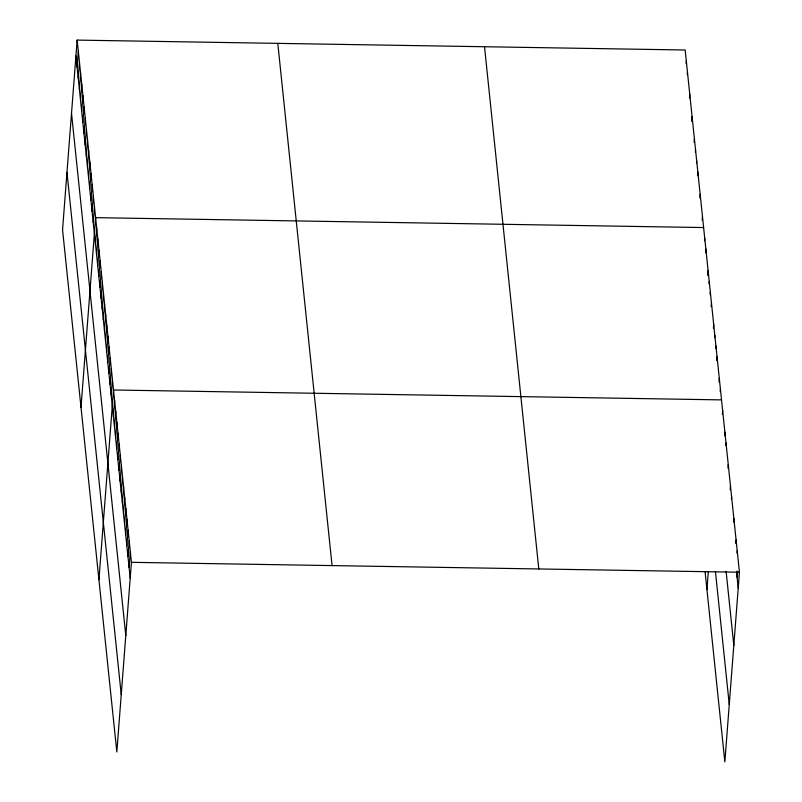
<?xml version="1.0" encoding="UTF-8"?>
<svg xmlns="http://www.w3.org/2000/svg" width="802" height="802" viewBox="0 0 802 802"><rect width="100%" height="100%" fill="white"/><g stroke="black" fill="none" stroke-linecap="round" stroke-linejoin="round"><path stroke-width="1.2" d="M77.152 40.1L62.556 229.773L116.831 751.995L131.428 562.322L77.152 40.1L685.169 50.005L739.444 572.227L724.848 761.9L705.068 571.615M77.082 67.047L78.305 51.198M78.235 78.145L79.458 62.295M79.388 89.243L80.611 73.393M80.541 100.34L81.764 84.491M81.694 111.438L82.917 95.588M82.857 122.536L84.07 106.686M84.009 133.633L85.223 117.784M85.162 144.731L86.375 128.881M86.315 155.829L87.528 139.979M87.468 166.926L88.681 151.077M88.621 178.024L89.834 162.174M89.774 189.122L90.997 173.272M90.927 200.219L92.15 184.36M92.08 211.317L93.303 195.457M93.233 222.415L94.456 206.555M81.012 407.326L95.608 217.653L703.625 227.557M95.508 244.279L96.721 228.43M96.621 255.056L97.844 239.196M97.744 265.823L98.967 249.973M98.867 276.59L100.08 260.74M99.979 287.367L101.202 271.507M101.102 298.133L102.325 282.284M102.225 308.91L103.438 293.051M103.338 319.677L104.561 303.828M104.46 330.444L105.684 314.595M105.583 341.221L106.796 325.361M106.696 351.988L107.919 336.138M107.819 362.765L109.042 346.905M108.942 373.531L110.155 357.682M110.054 384.298L111.277 368.449M111.177 395.075L112.4 379.216M98.927 579.666L113.513 389.993L721.529 399.887M113.413 416.619L114.636 400.759M114.536 427.386L115.759 411.536M115.658 438.153L116.871 422.303M116.771 448.93L117.994 433.07M117.894 459.696L119.117 443.847M119.017 470.473L120.23 454.614M120.13 481.24L121.353 465.391M121.252 492.007L122.475 476.157M122.375 502.784L123.588 486.924M123.488 513.551L124.711 497.701M124.611 524.328L125.834 508.468M125.734 535.094L126.947 519.245M126.846 545.871L128.069 530.012M127.969 556.638L129.192 540.779M129.092 567.405L130.305 551.555M686.131 63.538L686.322 61.102M687.284 74.636L687.474 72.2M689.499 98.044L689.78 94.385M691.715 121.463L692.086 116.581M694.111 142.435L694.392 138.776M695.364 152.32L695.545 149.874M696.517 163.418L696.697 160.971M697.57 175.728L697.85 172.069M699.875 197.924L700.156 194.264M702.181 220.119L702.472 216.46M704.557 240.77L704.737 238.324M705.58 252.76L705.86 249.101M707.725 275.517L708.096 270.645M709.028 283.848L709.219 281.412M710.151 294.625L710.341 292.179M711.173 306.615L711.454 302.955M713.419 328.158L713.7 324.499M714.632 337.702L714.813 335.266M715.745 348.479L715.935 346.033M716.777 360.469L717.058 356.81M719.013 382.013L719.294 378.354M720.226 391.556L720.417 389.12M706.933 589.57L708.316 571.646M722.371 414.323L722.652 410.664M724.607 435.867L724.888 432.208M725.82 445.411L726.01 442.975M727.965 468.178L728.246 464.518M730.201 489.721L730.492 486.062M731.424 499.265L731.604 496.829M733.559 522.032L733.85 518.373M735.805 543.576L736.086 539.916M737.018 553.119L737.208 550.683M737.108 577.31L737.569 571.214M131.428 562.322L739.444 572.227M736.487 571.325L738.221 588.077M726.101 571.245L733.81 645.44M715.454 571.696L729.259 704.537M484.518 46.737L538.794 568.959M277.793 43.368L332.068 565.59M75.929 55.95L130.205 578.182M71.518 113.313L125.794 635.535M66.967 172.41L121.242 694.642"/></g></svg>
